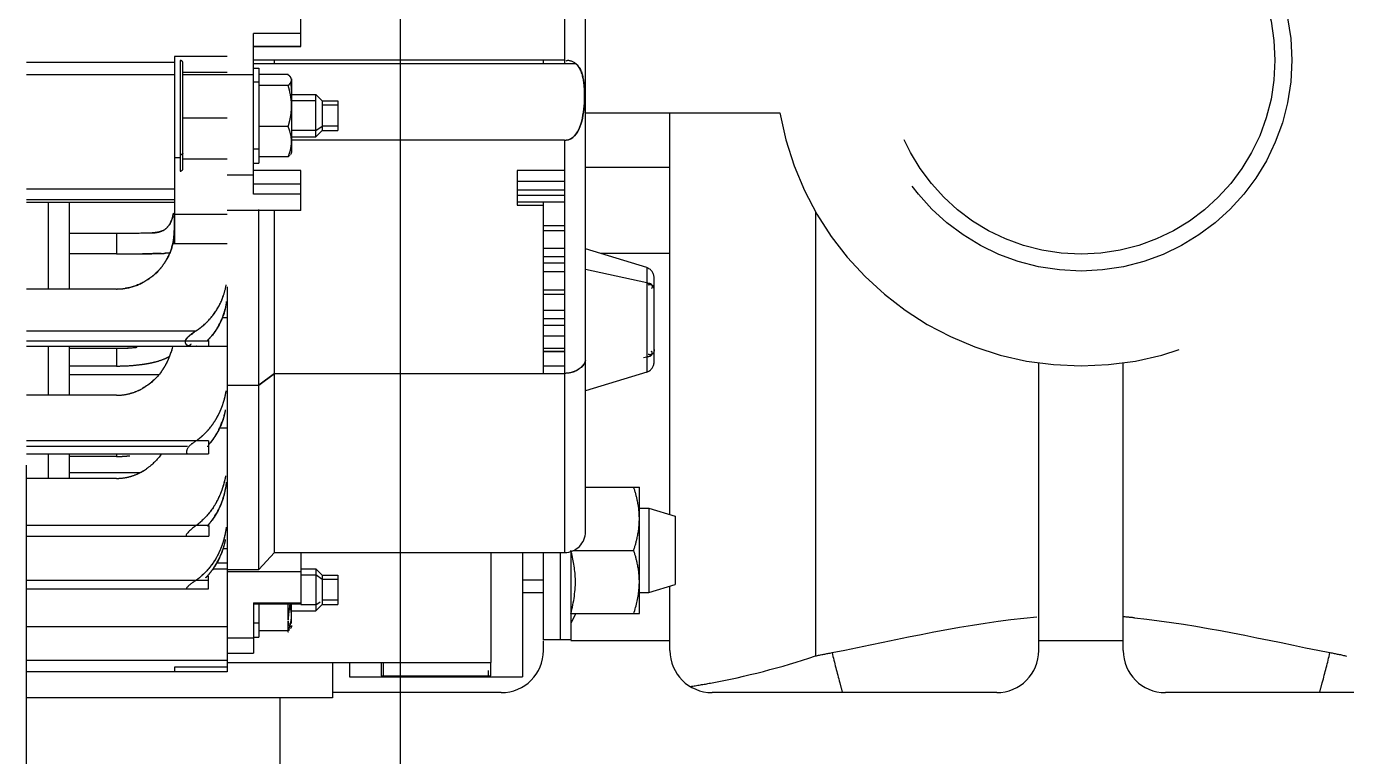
# Model space of a CAD drawing. Header units: millimetres. Extents: x 17886 to 18265, y -8727 to -7321.
# Drawn here: x 17936.032 to 17937.285, y -8658.303 to -8657.611 of the extents above; entities that cross this region are included whole.
import ezdxf

# ---------------------------------------------------------------- set-up
doc = ezdxf.new("R2010")
doc.units = ezdxf.units.MM
doc.linetypes.add('EPL_DASH', pattern=[1, 0.5, -0.5])
doc.layers.add('2706792_BM04DXF_CONTINUOUS_LINE', color=7, linetype='Continuous')
doc.layers.add('3884027_DKREDXF_CONTINUOUS_LINE', color=7, linetype='Continuous')
doc.layers.add('CRTANJE', color=4, linetype='Continuous', lineweight=30)

msp = doc.modelspace()

# ---------------------------------------------------------------- linework, layer by layer
at = {"layer": '2706792_BM04DXF_CONTINUOUS_LINE', "color": 7, "linetype": 'EPL_DASH'}
msp.add_line((17936.03247, -8658.52691), (17936.03247, -8656.81257), dxfattribs=at)
at = {"layer": '3884027_DKREDXF_CONTINUOUS_LINE', "color": 7, "linetype": 'EPL_DASH'}
for p, q in [((17936.22297, -8656.85746), (17936.22297, -8658.22298)), ((17936.54297, -8657.36445), (17936.54297, -8657.64589)), ((17936.56297, -8658.08971), (17936.56297, -8657.38575)), ((17936.29297, -8657.62958), (17936.29297, -8657.57667)), ((17936.24797, -8657.76954), (17936.24797, -8657.61725)), ((17936.29297, -8657.61725), (17936.24797, -8657.61725)), ((17936.24797, -8657.62934), (17936.29297, -8657.62934)), ((17936.17297, -8657.63907), (17936.17297, -8657.80899)), ((17936.22297, -8657.63907), (17936.17297, -8657.63907)), ((17936.17847, -8657.64275), (17936.17847, -8657.74775)), ((17936.24797, -8657.64229), (17936.54297, -8657.64229)), ((17936.26797, -8657.64589), (17936.26797, -8657.64229)), ((17936.52297, -8657.64589), (17936.52297, -8657.64229)), ((17936.03247, -8657.64452), (17936.17297, -8657.64452)), ((17936.18097, -8657.74525), (17936.18097, -8657.64525)), ((17936.22297, -8657.65415), (17936.18097, -8657.65415)), ((17936.55366, -8657.64589), (17936.24797, -8657.64589)), ((17936.25297, -8657.65025), (17936.25297, -8657.74025)), ((17936.17297, -8657.65647), (17936.03247, -8657.65647)), ((17936.22297, -8657.65644), (17936.18097, -8657.65644)), ((17936.24797, -8657.65655), (17936.22297, -8657.65655)), ((17936.25297, -8657.66352), (17936.24797, -8657.66352)), ((17936.28084, -8657.65623), (17936.25297, -8657.65623)), ((17936.28084, -8657.66658), (17936.25297, -8657.66658)), ((17936.28397, -8657.66029), (17936.28397, -8657.73022)), ((17936.30697, -8657.71525), (17936.30697, -8657.67525)), ((17936.30697, -8657.68115), (17936.28397, -8657.68115)), ((17936.31297, -8657.68125), (17936.31297, -8657.70925)), ((17936.32797, -8657.68538), (17936.31297, -8657.68538)), ((17936.32797, -8657.68125), (17936.32797, -8657.70925)), ((17936.22297, -8657.69753), (17936.18097, -8657.69753)), ((17936.28084, -8657.7056), (17936.25297, -8657.7056)), ((17936.30697, -8657.70935), (17936.31297, -8657.70512)), ((17936.32797, -8657.70512), (17936.31297, -8657.70512)), ((17936.30697, -8657.70935), (17936.28397, -8657.70935)), ((17936.25297, -8657.72698), (17936.24797, -8657.72698)), ((17936.54297, -8657.71859), (17936.28397, -8657.71859)), ((17936.54297, -8657.71859), (17936.54297, -8658.10971)), ((17936.17847, -8657.73535), (17936.17297, -8657.73535)), ((17936.22297, -8657.73634), (17936.18097, -8657.73634)), ((17936.28084, -8657.73426), (17936.25297, -8657.73426)), ((17936.24797, -8657.75157), (17936.22297, -8657.75157)), ((17936.29297, -8657.74736), (17936.24797, -8657.74736)), ((17936.29297, -8657.78524), (17936.29297, -8657.74736)), ((17936.49797, -8657.74736), (17936.49797, -8657.77998)), ((17936.54297, -8657.74736), (17936.49797, -8657.74736)), ((17936.17297, -8657.76509), (17936.03247, -8657.76509)), ((17936.29297, -8657.76004), (17936.24797, -8657.76004)), ((17936.54297, -8657.75774), (17936.49797, -8657.75774)), ((17936.49797, -8657.76547), (17936.54297, -8657.76547)), ((17936.17297, -8657.775), (17936.03247, -8657.775)), ((17936.17297, -8657.77753), (17936.03247, -8657.77753)), ((17936.05297, -8657.77753), (17936.05297, -8657.85965)), ((17936.07297, -8657.77753), (17936.07297, -8657.85965)), ((17936.29297, -8657.76954), (17936.24797, -8657.76954)), ((17936.54297, -8657.77102), (17936.49797, -8657.77102)), ((17936.54297, -8657.7774), (17936.49797, -8657.7774)), ((17936.49797, -8657.77998), (17936.52297, -8657.77998)), ((17936.52297, -8657.93967), (17936.52297, -8657.7774)), ((17936.22297, -8657.78908), (17936.17297, -8657.78908)), ((17936.29297, -8657.78524), (17936.22297, -8657.78524)), ((17936.25297, -8658.12567), (17936.25297, -8657.78413)), ((17936.26797, -8658.10971), (17936.26797, -8657.78524)), ((17936.54297, -8657.7997), (17936.52297, -8657.7997)), ((17936.54297, -8657.80439), (17936.52297, -8657.80439)), ((17936.07297, -8657.80663), (17936.11797, -8657.80663)), ((17936.11797, -8657.80663), (17936.11797, -8657.82641)), ((17936.22297, -8657.81687), (17936.17132, -8657.81687)), ((17936.11797, -8657.82641), (17936.07297, -8657.82641)), ((17936.54297, -8657.82135), (17936.52297, -8657.82135)), ((17936.52297, -8657.82895), (17936.54297, -8657.82895)), ((17936.54297, -8657.83515), (17936.52297, -8657.83515)), ((17936.54297, -8657.84348), (17936.52297, -8657.84348)), ((17936.62091, -8657.85378), (17936.56297, -8657.84114)), ((17936.62091, -8657.83937), (17936.62091, -8657.93848)), ((17936.62797, -8657.92893), (17936.62797, -8657.84893)), ((17936.11797, -8657.85965), (17936.03247, -8657.85965)), ((17936.54297, -8657.86068), (17936.52297, -8657.86068)), ((17936.52297, -8657.86458), (17936.54297, -8657.86458)), ((17936.54297, -8657.88), (17936.52297, -8657.88)), ((17936.22297, -8657.88693), (17936.21843, -8657.88693)), ((17936.52297, -8657.88748), (17936.54297, -8657.88748)), ((17936.03247, -8657.89919), (17936.19368, -8657.89919)), ((17936.54297, -8657.89427), (17936.52297, -8657.89427)), ((17936.54297, -8657.90425), (17936.52297, -8657.90425)), ((17936.20551, -8657.90923), (17936.03247, -8657.90923)), ((17936.05297, -8657.91388), (17936.05297, -8657.96045)), ((17936.07297, -8657.91388), (17936.07297, -8657.96045)), ((17936.07297, -8657.91591), (17936.11797, -8657.91591)), ((17936.11797, -8657.91591), (17936.11797, -8657.93271)), ((17936.17022, -8657.91814), (17936.16965, -8657.92001)), ((17936.17074, -8657.91624), (17936.17022, -8657.91814)), ((17936.17074, -8657.91624), (17936.17022, -8657.91814)), ((17936.17121, -8657.91432), (17936.17074, -8657.91624)), ((17936.20425, -8657.90846), (17936.20551, -8657.90846)), ((17936.22297, -8657.91432), (17936.20425, -8657.91432)), ((17936.20551, -8657.91388), (17936.20551, -8657.90846)), ((17936.54297, -8657.91604), (17936.52297, -8657.91604)), ((17936.52297, -8657.91895), (17936.54297, -8657.91895)), ((17936.54297, -8657.91903), (17936.52297, -8657.91903)), ((17936.61791, -8657.92473), (17936.62091, -8657.92407)), ((17936.11797, -8657.93271), (17936.07297, -8657.93271)), ((17936.15805, -8657.94111), (17936.07297, -8657.94111)), ((17936.25297, -8657.95093), (17936.26797, -8657.93967)), ((17936.26797, -8657.93967), (17936.25297, -8657.95093)), ((17936.26797, -8657.93967), (17936.54297, -8657.93967)), ((17936.54297, -8657.93278), (17936.52297, -8657.93278)), ((17936.22297, -8657.95093), (17936.25297, -8657.95093)), ((17936.11797, -8657.96045), (17936.03247, -8657.96045)), ((17936.22297, -8657.9918), (17936.21558, -8657.9918)), ((17936.20535, -8658.0037), (17936.03247, -8658.0037)), ((17936.20535, -8658.0037), (17936.20535, -8658.01616)), ((17936.03247, -8658.00876), (17936.18519, -8658.00876)), ((17936.05297, -8658.01616), (17936.05297, -8658.03933)), ((17936.07297, -8658.01616), (17936.07297, -8658.03933)), ((17936.11797, -8658.01854), (17936.07297, -8658.01854)), ((17936.11797, -8658.01616), (17936.11797, -8658.01854)), ((17936.16055, -8658.01617), (17936.16055, -8658.01617)), ((17936.20408, -8658.00876), (17936.20535, -8658.00876)), ((17936.26797, -8658.09707), (17936.26797, -8658.012)), ((17936.11797, -8658.03933), (17936.03247, -8658.03933)), ((17936.1397, -8658.03418), (17936.07297, -8658.03418)), ((17936.20545, -8658.08399), (17936.03247, -8658.08399)), ((17936.20418, -8658.08442), (17936.20545, -8658.08442)), ((17936.20545, -8658.08399), (17936.20545, -8658.0942)), ((17936.22297, -8658.10626), (17936.21904, -8658.10626)), ((17936.26798, -8658.1097), (17936.26797, -8658.09707)), ((17936.25298, -8658.12562), (17936.25297, -8658.11457)), ((17936.29297, -8658.10971), (17936.29297, -8658.15842)), ((17936.47297, -8658.10971), (17936.47297, -8658.21406)), ((17936.50297, -8658.10971), (17936.50297, -8658.22752)), ((17936.52297, -8658.19257), (17936.52297, -8658.10971)), ((17936.53897, -8658.10971), (17936.53897, -8658.19257)), ((17936.22297, -8658.12547), (17936.20933, -8658.12547)), ((17936.22297, -8658.11983), (17936.21298, -8658.11983)), ((17936.29297, -8658.1279), (17936.22297, -8658.1279)), ((17936.25298, -8658.12562), (17936.25298, -8658.12566)), ((17936.30697, -8658.13097), (17936.29297, -8658.13097)), ((17936.30697, -8658.12507), (17936.30697, -8658.16507)), ((17936.31297, -8658.13514), (17936.30697, -8658.13089)), ((17936.31297, -8658.13107), (17936.31297, -8658.15907)), ((17936.32797, -8658.13107), (17936.32797, -8658.15907)), ((17936.20522, -8658.13605), (17936.03247, -8658.13605)), ((17936.20396, -8658.13216), (17936.20522, -8658.13216)), ((17936.20522, -8658.14401), (17936.20522, -8658.13216)), ((17936.32797, -8658.1352), (17936.31297, -8658.1352)), ((17936.52297, -8658.13572), (17936.50297, -8658.13572)), ((17936.30697, -8658.15925), (17936.31105, -8658.15636)), ((17936.32797, -8658.15494), (17936.31297, -8658.15494)), ((17936.24797, -8658.15722), (17936.24797, -8658.20507)), ((17936.24797, -8658.15724), (17936.29297, -8658.15722)), ((17936.24797, -8658.15722), (17936.29297, -8658.15724)), ((17936.25297, -8658.15724), (17936.25297, -8658.19007)), ((17936.28085, -8658.17355), (17936.28085, -8658.15722)), ((17936.28397, -8658.17708), (17936.28397, -8658.15917)), ((17936.30697, -8658.15917), (17936.29297, -8658.15917)), ((17936.22297, -8658.18007), (17936.03247, -8658.18007)), ((17936.25297, -8658.1768), (17936.24797, -8658.1768)), ((17936.28085, -8658.17729), (17936.28085, -8658.17443)), ((17936.28085, -8658.18143), (17936.28085, -8658.17729)), ((17936.28085, -8658.18409), (17936.28085, -8658.18143)), ((17936.28397, -8658.17886), (17936.28397, -8658.18004)), ((17936.24797, -8658.19092), (17936.22297, -8658.19092)), ((17936.28084, -8658.18409), (17936.25297, -8658.18409)), ((17936.28108, -8658.18503), (17936.28092, -8658.18535)), ((17936.22297, -8658.2122), (17936.03247, -8658.2122)), ((17936.17297, -8658.21828), (17936.17297, -8658.22298)), ((17936.22297, -8658.21828), (17936.17297, -8658.21828)), ((17936.22297, -8658.21406), (17936.47297, -8658.21406)), ((17936.33897, -8658.21406), (17936.33897, -8658.22752)), ((17936.36897, -8658.21406), (17936.36897, -8658.22671)), ((17936.37097, -8658.21406), (17936.37097, -8658.22671)), ((17936.47297, -8658.22671), (17936.47297, -8658.21427)), ((17936.22297, -8658.22298), (17936.03247, -8658.22298)), ((17936.36897, -8658.22671), (17936.47297, -8658.22671)), ((17936.47097, -8658.22671), (17936.47097, -8658.22151))]:
    msp.add_line(p, q, dxfattribs=at)
at = {"layer": '3884027_DKREDXF_CONTINUOUS_LINE', "color": 6, "linetype": 'EPL_DASH'}
for p, q in [((17936.24797, -8657.62959), (17936.29297, -8657.62959)), ((17936.24797, -8657.65025), (17936.25297, -8657.65025)), ((17936.28397, -8657.67525), (17936.30697, -8657.67525)), ((17936.31297, -8657.68125), (17936.30697, -8657.67525)), ((17936.31297, -8657.68125), (17936.32797, -8657.68125)), ((17936.56297, -8657.69257), (17936.74731, -8657.69257)), ((17936.64297, -8658.0737), (17936.64297, -8657.69257)), ((17936.28397, -8657.71525), (17936.30697, -8657.71525)), ((17936.31297, -8657.70925), (17936.30697, -8657.71525)), ((17936.31297, -8657.70925), (17936.32797, -8657.70925)), ((17936.24797, -8657.74025), (17936.25297, -8657.74025)), ((17936.64297, -8657.74445), (17936.56297, -8657.74445)), ((17936.781, -8657.78613), (17936.781, -8658.20779)), ((17936.52297, -8657.79937), (17936.54297, -8657.79937)), ((17936.17297, -8657.80899), (17936.17297, -8657.81687)), ((17936.62091, -8657.83937), (17936.56297, -8657.82154)), ((17936.64297, -8657.82612), (17936.57783, -8657.82612)), ((17936.52297, -8657.86059), (17936.54297, -8657.86059)), ((17936.03247, -8657.91388), (17936.20551, -8657.91388)), ((17936.99297, -8658.20257), (17936.99297, -8657.9298)), ((17937.07297, -8658.20257), (17937.07297, -8657.9298)), ((17936.62091, -8657.93848), (17936.56297, -8657.95631)), ((17936.03247, -8658.01616), (17936.20535, -8658.01616)), ((17936.56297, -8658.04757), (17936.61397, -8658.04757)), ((17936.61397, -8658.16757), (17936.61397, -8658.04757)), ((17936.61397, -8658.06757), (17936.62297, -8658.06757)), ((17936.62297, -8658.06757), (17936.62297, -8658.14757)), ((17936.62297, -8658.06757), (17936.64797, -8658.07524)), ((17936.64797, -8658.07524), (17936.64797, -8658.13989)), ((17936.03247, -8658.0942), (17936.20545, -8658.0942)), ((17936.26798, -8658.1097), (17936.25298, -8658.12566)), ((17936.26797, -8658.10971), (17936.54297, -8658.10971)), ((17936.54897, -8658.10757), (17936.54897, -8658.19257)), ((17936.55095, -8658.10757), (17936.60861, -8658.10757)), ((17936.22297, -8658.12567), (17936.25297, -8658.12567)), ((17936.29297, -8658.12507), (17936.30697, -8658.12507)), ((17936.31297, -8658.13107), (17936.30697, -8658.12507)), ((17936.31297, -8658.13107), (17936.32797, -8658.13107)), ((17936.03247, -8658.14401), (17936.20522, -8658.14401)), ((17936.62297, -8658.14757), (17936.64797, -8658.1399)), ((17936.64297, -8658.20257), (17936.64297, -8658.14143)), ((17936.50297, -8658.14752), (17936.52297, -8658.14752)), ((17936.50297, -8658.14757), (17936.52297, -8658.14757)), ((17936.61397, -8658.14757), (17936.62297, -8658.14757)), ((17936.24797, -8658.15843), (17936.29297, -8658.15843)), ((17936.28397, -8658.16507), (17936.30697, -8658.16507)), ((17936.31297, -8658.15907), (17936.30697, -8658.16507)), ((17936.31297, -8658.15907), (17936.32797, -8658.15907)), ((17936.54897, -8658.16757), (17936.61397, -8658.16757)), ((17936.55324, -8658.16769), (17936.54897, -8658.17685)), ((17936.24797, -8658.19007), (17936.25297, -8658.19007)), ((17936.54897, -8658.19257), (17936.52297, -8658.19257)), ((17936.52297, -8658.20257), (17936.52297, -8658.19342)), ((17936.64297, -8658.19342), (17936.54897, -8658.19342)), ((17937.07297, -8658.19342), (17936.99297, -8658.19342)), ((17936.22297, -8658.20507), (17936.24797, -8658.20507)), ((17936.32297, -8658.21406), (17936.32297, -8658.24757)), ((17936.33897, -8658.22752), (17936.50297, -8658.22752)), ((17936.48297, -8658.24257), (17936.32297, -8658.24257)), ((17936.95297, -8658.24257), (17936.68297, -8658.24257)), ((17937.42297, -8658.24257), (17937.11297, -8658.24257)), ((17936.32297, -8658.24757), (17936.03247, -8658.24757)), ((17936.27297, -8658.24757), (17936.27297, -8658.37757))]:
    msp.add_line(p, q, dxfattribs=at)
at = {"layer": '3884027_DKREDXF_CONTINUOUS_LINE', "color": 7, "linetype": 'EPL_DASH'}
for points in [[(17936.18093, -8657.7308), (17936.18082, -8657.7311), (17936.18065, -8657.73137), (17936.18041, -8657.73161), (17936.18011, -8657.73183), (17936.17975, -8657.73201), (17936.17935, -8657.73215), (17936.17891, -8657.73223), (17936.17847, -8657.73226)], [(17936.1789, -8657.73224), (17936.17932, -8657.73216), (17936.1797, -8657.73204), (17936.18005, -8657.73187), (17936.18036, -8657.73165), (17936.18062, -8657.7314), (17936.18081, -8657.73112), (17936.18093, -8657.73081), (17936.18097, -8657.7305)], [(17936.19067, -8657.90124), (17936.19152, -8657.90064), (17936.1923, -8657.9001), (17936.19304, -8657.89961), (17936.19368, -8657.89919)]]:
    msp.add_lwpolyline(points, dxfattribs=at)
at = {"layer": '3884027_DKREDXF_CONTINUOUS_LINE', "color": 6, "linetype": 'EPL_DASH'}
for radius in [0.2, 0.184]:
    msp.add_circle((17937.03297, -8657.64257), radius, dxfattribs=at)
for centre, radius, start, end in [((17936.17847, -8657.64525), 0.0025, 0, 90), ((17937.03297, -8657.64257), 0.29, 189.92819, 350.07181), ((17936.17847, -8657.74525), 0.0025, 270, 360), ((17936.61797, -8657.84893), 0.01, 0, 72.89725), ((17936.61797, -8657.92893), 0.01, 287.10275, 360), ((17936.54297, -8658.08971), 0.02, 270, 0), ((17936.53535, -8658.13754), 0.07862, 355.68676, 359.97866), ((17937.02601, -8658.74342), 0.57474, 84.24166, 85.31316), ((17936.48297, -8658.20257), 0.04, 270, 0), ((17936.68297, -8658.20257), 0.04, 180, 270), ((17936.95297, -8658.20257), 0.04, 270, 0), ((17937.11297, -8658.20257), 0.04, 180, 270)]:
    msp.add_arc(centre, radius, start, end, dxfattribs=at)
at = {"layer": '3884027_DKREDXF_CONTINUOUS_LINE', "color": 7, "linetype": 'EPL_DASH'}
for centre, radius, start, end in [((17936.54504, -8657.65677), 0.01388, 44.40376, 51.64299), ((17936.54383, -8657.65783), 0.01547, 44.96314, 50.53668), ((17936.25076, -8657.67081), 0.03322, 5.54888, 12.18807), ((17936.25309, -8657.67058), 0.03088, 359.45588, 5.53365), ((17936.22717, -8657.68609), 0.0568, 358.90932, 3.61925), ((17936.21394, -8657.68435), 0.07015, 347.32334, 349.55318), ((17936.25074, -8657.71963), 0.03324, 347.72095, 354.03316), ((17936.25457, -8657.72004), 0.0294, 354.05167, 0.21206), ((17936.54296, -8657.70604), 0.01255, 270.02561, 276.89041), ((17936.54299, -8657.70632), 0.01227, 269.93035, 276.95044), ((17934.95439, -8657.79197), 1.21858, 359.83112, 0.04665), ((17934.7711, -8657.79267), 1.40187, 359.88165, 0.06918), ((17936.15491, -8657.79004), 0.01583, 296.21874, 304.18004), ((17936.1552, -8657.7905), 0.01528, 304.2185, 319.33922), ((17936.06737, -8657.80012), 0.10552, 355.98497, 357.08344), ((17936.06936, -8657.80027), 0.10353, 355.99052, 357.11069), ((17936.03685, -8657.79858), 0.13607, 357.09141, 358.14739), ((17936.04137, -8657.79888), 0.13155, 357.11875, 358.21135), ((17935.98327, -8657.79684), 0.18969, 358.14366, 358.93221), ((17936.00213, -8657.7976), 0.17081, 358.19576, 358.73688), ((17935.91404, -8657.7958), 0.25892, 358.76801, 359.49004), ((17935.91972, -8657.79563), 0.25325, 358.92625, 359.43847), ((17935.73736, -8657.79403), 0.43561, 359.46414, 359.79874), ((17935.80449, -8657.79452), 0.36848, 359.44188, 359.837), ((17936.11507, -8657.80333), 0.05786, 331.1782, 346.47176), ((17936.11868, -8655.7872), 2.03921, 269.98009, 270.67511), ((17936.11975, -8655.88887), 1.93753, 269.94725, 270.6762), ((17936.12916, -8656.64918), 1.17717, 270.65495, 271.50603), ((17936.14716, -8657.3516), 0.47452, 271.56234, 271.90765), ((17936.14558, -8657.32233), 0.50381, 271.66154, 271.98614), ((17936.11645, -8657.80398), 0.05634, 321.37841, 331.29098), ((17936.11721, -8657.80452), 0.0554, 316.25189, 321.16555), ((17936.11745, -8657.80476), 0.05507, 316.47832, 321.36381), ((17936.11679, -8657.80421), 0.05593, 321.18868, 331.11624), ((17936.11786, -8657.80513), 0.05453, 279.00514, 297.13741), ((17936.15677, -8657.84459), 0.06618, 340.91138, 350.2914), ((17936.11799, -8657.80517), 0.05448, 269.98118, 278.95392), ((17936.11794, -8657.80531), 0.05434, 270.03091, 278.95215), ((17936.15754, -8657.84483), 0.06538, 326.27608, 340.89313), ((17936.1575, -8657.84484), 0.06541, 333.363, 340.91045), ((17936.15811, -8657.84509), 0.06475, 310.04663, 326.18545), ((17936.15824, -8657.84522), 0.06458, 316.88567, 326.21531), ((17936.1581, -8657.84514), 0.06474, 326.2232, 330.96597), ((17936.15794, -8657.84504), 0.06493, 330.96552, 333.35335), ((17936.15834, -8657.84529), 0.06445, 307.76196, 312.28587), ((17936.15838, -8657.84533), 0.0644, 312.28788, 316.87638), ((17936.19949, -8657.91952), 0.01989, 123.91171, 131.01905), ((17936.1585, -8657.8455), 0.0642, 303.23464, 307.76499), ((17936.15833, -8657.84528), 0.06447, 303.25139, 305.49048), ((17936.15828, -8657.84521), 0.06456, 305.4901, 307.74114), ((17936.15834, -8657.84529), 0.06446, 307.74072, 310.00151), ((17936.15913, -8657.86323), 0.06388, 314.93034, 319.37239), ((17936.15988, -8657.86387), 0.06289, 314.85831, 319.37057), ((17936.15915, -8657.86324), 0.06386, 319.37045, 328.13698), ((17936.11795, -8657.7123), 0.20362, 270.00421, 271.13951), ((17936.11801, -8657.71462), 0.2013, 269.98814, 271.13657), ((17936.11852, -8657.73106), 0.18485, 271.08131, 275.93868), ((17936.11852, -8657.7313), 0.1846, 271.08077, 275.94428), ((17936.14173, -8657.90557), 0.03143, 332.6419, 337.81725), ((17936.1418, -8657.90561), 0.03135, 332.64711, 337.83624), ((17936.1909, -8657.89438), 0.01951, 271.93701, 278.49803), ((17936.12305, -8657.79229), 0.14016, 277.59452, 278.55873), ((17936.12298, -8657.7923), 0.14017, 277.66498, 278.58882), ((17936.12373, -8657.79733), 0.13507, 278.59072, 279.16791), ((17936.12396, -8657.79837), 0.13401, 278.56141, 279.14335), ((17936.1248, -8657.80357), 0.12874, 279.14252, 279.83626), ((17936.12448, -8657.80195), 0.1304, 279.16715, 279.85175), ((17936.12556, -8657.80812), 0.12414, 279.8498, 280.74239), ((17936.12596, -8657.81028), 0.12194, 279.83415, 280.74351), ((17936.12712, -8657.81633), 0.11577, 280.74099, 281.61761), ((17936.12753, -8657.81851), 0.11356, 280.74285, 281.63626), ((17936.12897, -8657.82536), 0.10656, 281.61767, 282.49661), ((17936.12925, -8657.82689), 0.105, 281.63626, 282.5282), ((17936.13184, -8657.83842), 0.09318, 282.51124, 284.26027), ((17936.13169, -8657.83747), 0.09414, 282.47936, 284.21348), ((17936.11001, -8657.90124), 0.06248, 327.90612, 332.65969), ((17936.1105, -8657.90153), 0.06192, 327.97417, 332.75416), ((17936.10841, -8657.90041), 0.06429, 332.65912, 337.468), ((17936.10849, -8657.90051), 0.06418, 332.76718, 337.47325), ((17936.10547, -8657.89925), 0.06745, 337.47172, 342.07726), ((17936.10704, -8657.89984), 0.06577, 337.46538, 342.14557), ((17936.55317, -8657.92556), 0.0098, 351.34802, 359.95905), ((17936.11803, -8657.74079), 0.19193, 269.98154, 273.62588), ((17936.11813, -8657.74186), 0.19086, 269.953, 273.61096), ((17936.11156, -8657.90219), 0.06067, 323.93274, 327.97249), ((17936.11152, -8657.90219), 0.06071, 323.99636, 327.90253), ((17936.11733, -8657.90859), 0.05196, 287.58784, 299.15471), ((17936.11741, -8657.90874), 0.05179, 287.56195, 299.00953), ((17936.14514, -8657.94415), 0.0778, 346.27395, 351.04856), ((17936.11794, -8657.91026), 0.05019, 270.03928, 279.67964), ((17936.11793, -8657.91043), 0.05002, 270.04605, 279.66151), ((17936.11788, -8657.91005), 0.0504, 279.64618, 287.49926), ((17936.118, -8657.91051), 0.04993, 279.6589, 287.52866), ((17936.1483, -8657.9451), 0.0745, 332.91872, 341.99286), ((17936.14655, -8657.9445), 0.07634, 339.74, 346.2817), ((17936.14638, -8657.94445), 0.07653, 341.97401, 346.2735), ((17936.15052, -8657.94619), 0.07203, 328.33463, 332.8868), ((17936.15024, -8657.94605), 0.07234, 330.61643, 332.89834), ((17936.14915, -8657.9455), 0.07356, 332.90529, 337.45813), ((17936.14946, -8657.95993), 0.07343, 334.53949, 346.74793), ((17936.14806, -8657.94504), 0.07475, 337.45159, 339.723), ((17936.14835, -8657.95963), 0.07459, 344.14294, 348.61798), ((17936.15438, -8657.94899), 0.06725, 310.00113, 321.48695), ((17936.15429, -8657.94895), 0.06735, 314.56516, 319.16436), ((17936.15315, -8657.94796), 0.06886, 319.16355, 323.77421), ((17936.15184, -8657.94698), 0.07049, 321.49355, 330.64053), ((17936.15189, -8657.94704), 0.07041, 323.77625, 328.33577), ((17936.15215, -8657.96114), 0.07049, 325.85716, 334.48754), ((17936.15618, -8657.95107), 0.0645, 305.31961, 307.63194), ((17936.15643, -8657.9514), 0.06409, 305.30065, 307.09131), ((17936.1559, -8657.9507), 0.06497, 307.09343, 309.93989), ((17936.15574, -8657.95051), 0.06522, 307.6316, 309.93987), ((17936.15519, -8657.94985), 0.06607, 309.94332, 314.56177), ((17936.15423, -8657.96261), 0.06794, 318.84343, 321.60015), ((17936.15344, -8657.96198), 0.06895, 321.60254, 325.83575), ((17936.11801, -8657.91368), 0.10486, 269.97533, 274.56886), ((17936.11801, -8657.91404), 0.1045, 269.97977, 274.59429), ((17936.11836, -8657.91837), 0.10016, 274.58732, 276.98517), ((17936.11834, -8657.91882), 0.09971, 274.62238, 277.02361), ((17936.11616, -8657.98661), 0.05311, 299.83811, 304.74509), ((17936.11641, -8657.98702), 0.05264, 300.03158, 304.95055), ((17936.11798, -8657.9907), 0.04863, 269.98952, 279.98277), ((17936.11794, -8657.99085), 0.04848, 270.03365, 279.98228), ((17936.11779, -8657.99007), 0.04928, 279.99659, 288.85118), ((17936.11784, -8657.99042), 0.04893, 280.08861, 288.93359), ((17936.11706, -8657.98812), 0.05136, 288.91879, 300.01554), ((17936.11717, -8657.98841), 0.05105, 288.90879, 299.86588), ((17936.14316, -8658.0337), 0.0798, 343.53657, 353.45946), ((17936.14138, -8658.02277), 0.08153, 344.69893, 346.90051), ((17936.14037, -8658.02253), 0.08257, 346.90225, 349.92575), ((17936.14067, -8658.0226), 0.08227, 346.87856, 349.93174), ((17936.14749, -8658.02514), 0.07497, 326.857, 335.84435), ((17936.14417, -8658.02363), 0.07861, 335.83293, 342.50451), ((17936.14229, -8658.02301), 0.0806, 342.48802, 344.69913), ((17936.14398, -8658.03391), 0.07895, 344.61895, 348.95446), ((17936.15017, -8658.02681), 0.07181, 320.02574, 329.1078), ((17936.14748, -8658.02516), 0.07496, 329.08057, 333.56475), ((17936.15473, -8658.031), 0.0656, 308.41894, 310.74445), ((17936.15477, -8658.03104), 0.06555, 308.81733, 310.74061), ((17936.15325, -8658.02936), 0.06781, 310.78713, 320.0073), ((17936.15257, -8658.03826), 0.06924, 318.19134, 322.57293), ((17936.15338, -8658.03889), 0.06822, 318.13299, 322.58045), ((17936.15117, -8658.03718), 0.07101, 322.56988, 326.74459), ((17936.15545, -8658.03188), 0.06446, 306.06751, 308.81992), ((17936.15533, -8658.03175), 0.06464, 306.08408, 308.41929), ((17936.14389, -8658.07585), 0.07905, 342.13593, 352.9708), ((17936.14302, -8658.07569), 0.07993, 346.62758, 352.93614), ((17936.14844, -8658.07746), 0.07422, 330.79852, 337.60518), ((17936.14801, -8658.07726), 0.0747, 333.04544, 337.59189), ((17936.14642, -8658.0766), 0.07641, 337.59062, 342.09208), ((17936.14688, -8658.07679), 0.07591, 337.58965, 339.8537), ((17936.14831, -8658.08282), 0.07456, 338.83909, 343.00137), ((17936.14565, -8658.07635), 0.07722, 339.86058, 344.37475), ((17936.14808, -8658.08274), 0.07481, 339.75305, 344.19356), ((17936.14728, -8658.0825), 0.07564, 343.00057, 346.72631), ((17936.14445, -8658.07601), 0.07847, 344.36821, 346.61374), ((17936.14701, -8658.08243), 0.07592, 344.19222, 348.63756), ((17936.15029, -8658.07845), 0.07212, 323.98528, 333.06763), ((17936.1506, -8658.08375), 0.07209, 326.01758, 338.87208), ((17936.1542, -8658.08147), 0.06717, 310.97571, 319.34702), ((17936.15396, -8658.08603), 0.06803, 317.30252, 321.72899), ((17936.15473, -8658.08665), 0.06704, 317.24921, 321.74117), ((17936.15257, -8658.08005), 0.06934, 319.3341, 323.94753), ((17936.15288, -8658.08518), 0.0694, 321.72613, 325.94313), ((17936.1557, -8658.08317), 0.0649, 305.43437, 310.95683), ((17936.15592, -8658.08349), 0.06452, 305.43918, 307.76357), ((17936.15536, -8658.08277), 0.06543, 307.76505, 310.96866), ((17936.17475, -8658.1051), 0.03982, 314.49055, 317.1821), ((17936.34933, -8658.17465), 0.06851, 174.8462, 176.3367), ((17936.35435, -8658.17509), 0.07354, 173.41282, 174.85151), ((17936.35545, -8658.17521), 0.07465, 170.52809, 173.42162), ((17936.34864, -8658.17405), 0.06774, 167.36387, 170.55018), ((17936.25068, -8658.17004), 0.0333, 6.07703, 11.95203), ((17936.25386, -8658.1697), 0.0301, 359.89992, 6.07172), ((17936.32926, -8658.17371), 0.04841, 177.94112, 179.81231), ((17936.3408, -8658.17411), 0.05996, 176.32849, 177.95464), ((17936.25074, -8658.16945), 0.03324, 347.72114, 354.0332), ((17936.25457, -8658.16986), 0.0294, 354.05171, 0.21205), ((17937.61316, -8658.01372), 0.83835, 193.15748, 195.17325), ((17936.45278, -8658.01372), 0.83835, 344.82675, 346.84252), ((17936.55851, -8657.56367), 0.68103, 278.75848, 280.39926), ((17937.60064, -8658.01711), 0.82538, 195.17347, 195.85243), ((17936.4653, -8658.01711), 0.82538, 344.14757, 344.82653)]:
    msp.add_arc(centre, radius, start, end, dxfattribs=at)
for points in [[(17936.55365, -8657.64589), (17936.55111, -8657.64384), (17936.54713, -8657.64205), (17936.54416, -8657.64342)], [(17936.28385, -8657.68251), (17936.28364, -8657.67915), (17936.28312, -8657.6758), (17936.28239, -8657.67252)], [(17936.28293, -8657.69707), (17936.28353, -8657.69381), (17936.28389, -8657.69049), (17936.28395, -8657.68717)], [(17936.28396, -8657.71993), (17936.28397, -8657.71647), (17936.28334, -8657.71299), (17936.28231, -8657.70969)], [(17936.28084, -8657.73426), (17936.28182, -8657.73181), (17936.28267, -8657.72928), (17936.28323, -8657.7267)], [(17936.17195, -8657.78771), (17936.17122, -8657.79224), (17936.16979, -8657.79698), (17936.1668, -8657.80046)], [(17936.15508, -8657.80615), (17936.15772, -8657.80584), (17936.16039, -8657.80513), (17936.1627, -8657.80382)], [(17936.17132, -8657.81687), (17936.17013, -8657.82179), (17936.1683, -8657.8266), (17936.16586, -8657.83104)], [(17936.17263, -8657.80751), (17936.17241, -8657.81065), (17936.17205, -8657.8138), (17936.17132, -8657.81687)], [(17936.17132, -8657.81687), (17936.17204, -8657.8138), (17936.1724, -8657.81065), (17936.17263, -8657.80751)], [(17936.16018, -8657.82593), (17936.15436, -8657.8261), (17936.14853, -8657.8262), (17936.14271, -8657.82627)], [(17936.15723, -8657.84283), (17936.15306, -8657.84719), (17936.1481, -8657.8509), (17936.14273, -8657.85366)], [(17936.15738, -8657.84268), (17936.15323, -8657.84706), (17936.14827, -8657.8508), (17936.14291, -8657.85357)], [(17936.14291, -8657.85357), (17936.13779, -8657.85623), (17936.13217, -8657.85808), (17936.12647, -8657.85899)], [(17936.22149, -8657.87695), (17936.21928, -8657.88709), (17936.21437, -8657.89695), (17936.20762, -8657.90483)], [(17936.21338, -8657.89695), (17936.21815, -8657.88927), (17936.2213, -8657.88036), (17936.22245, -8657.87139)], [(17936.13015, -8657.93234), (17936.134, -8657.93209), (17936.13785, -8657.93173), (17936.14167, -8657.93121)], [(17936.13017, -8657.93233), (17936.13398, -8657.93209), (17936.13779, -8657.93173), (17936.14157, -8657.93122)], [(17936.1548, -8657.92873), (17936.15784, -8657.92796), (17936.16086, -8657.92703), (17936.16375, -8657.9258)], [(17936.1548, -8657.92874), (17936.15785, -8657.92796), (17936.16086, -8657.92704), (17936.16375, -8657.9258)], [(17936.56286, -8657.92704), (17936.56204, -8657.93243), (17936.5563, -8657.93679), (17936.55108, -8657.93842)], [(17936.56286, -8657.92704), (17936.56205, -8657.93237), (17936.55643, -8657.93669), (17936.5513, -8657.93835)], [(17936.16063, -8657.93787), (17936.15587, -8657.94442), (17936.1496, -8657.95012), (17936.14252, -8657.95404)], [(17936.16061, -8657.93791), (17936.15588, -8657.9444), (17936.14966, -8657.95006), (17936.14265, -8657.95397)], [(17936.5513, -8657.93835), (17936.54863, -8657.93921), (17936.54578, -8657.93967), (17936.54297, -8657.93967)], [(17936.2201, -8657.98001), (17936.21751, -8657.9891), (17936.21307, -8657.99787), (17936.20714, -8658.00523)], [(17936.19347, -8658.0037), (17936.19121, -8658.00531), (17936.18872, -8658.00671), (17936.18688, -8658.00878)], [(17936.16054, -8658.01617), (17936.1567, -8658.02159), (17936.1519, -8658.02646), (17936.14644, -8658.03025)], [(17936.18688, -8658.00878), (17936.18528, -8658.01059), (17936.18287, -8658.01516), (17936.18519, -8658.01583)], [(17936.21461, -8658.05853), (17936.21733, -8658.05306), (17936.2194, -8658.04723), (17936.22079, -8658.04128)], [(17936.2201, -8658.05485), (17936.21759, -8658.06398), (17936.21331, -8658.07282), (17936.20756, -8658.08034)], [(17936.21055, -8658.07612), (17936.21454, -8658.07004), (17936.21762, -8658.06329), (17936.21968, -8658.05632)], [(17936.21026, -8658.06612), (17936.20673, -8658.07152), (17936.20243, -8658.07649), (17936.19755, -8658.0807)], [(17936.1934, -8658.08399), (17936.18987, -8658.08657), (17936.1808, -8658.09406), (17936.18517, -8658.0942)], [(17936.21323, -8658.11367), (17936.20935, -8658.12059), (17936.20425, -8658.12697), (17936.19826, -8658.13217)], [(17936.21827, -8658.10863), (17936.21569, -8658.11562), (17936.21199, -8658.12231), (17936.20737, -8658.12817)], [(17936.781, -8658.20779), (17936.78627, -8658.20667), (17936.79154, -8658.20555), (17936.79685, -8658.2046)], [(17937.26912, -8658.20455), (17937.27439, -8658.20559), (17937.27967, -8658.20663), (17937.28491, -8658.20784)], [(17936.68144, -8658.23351), (17936.71515, -8658.22733), (17936.74847, -8658.21859), (17936.781, -8658.20779)]]:
    msp.add_open_spline(points, degree=3, dxfattribs=at)
for points, knots in [([(17936.54447, -8657.7185), (17936.55741, -8657.71694), (17936.56259, -8657.68783), (17936.56199, -8657.66472), (17936.55892, -8657.65105), (17936.55477, -8657.6469)], [0, 0, 0, 0, 0.5088134, 0.7708407, 1, 1, 1, 1]), ([(17936.55496, -8657.64706), (17936.55905, -8657.65123), (17936.56196, -8657.66488), (17936.5626, -8657.68792), (17936.55738, -8657.71694), (17936.54447, -8657.7185)], [0, 0, 0, 0, 0.2288485, 0.4909435, 1, 1, 1, 1]), ([(17936.28205, -8657.65742), (17936.28182, -8657.65721), (17936.28127, -8657.6568), (17936.28068, -8657.65646), (17936.28034, -8657.6563)], [0, 0, 0, 0, 0.4564678, 1, 1, 1, 1]), ([(17936.28084, -8657.66658), (17936.28138, -8657.66609), (17936.28236, -8657.66513), (17936.28317, -8657.66401), (17936.28345, -8657.66344)], [0, 0, 0, 0, 0.5331543, 1, 1, 1, 1]), ([(17936.28239, -8657.67252), (17936.28217, -8657.67152), (17936.28168, -8657.66953), (17936.28113, -8657.66756), (17936.28084, -8657.66658)], [0, 0, 0, 0, 0.4999697, 1, 1, 1, 1]), ([(17936.28351, -8657.6595), (17936.28335, -8657.65914), (17936.28296, -8657.65838), (17936.28239, -8657.65772), (17936.28205, -8657.65742)], [0, 0, 0, 0, 0.4661165, 1, 1, 1, 1]), ([(17936.28345, -8657.66344), (17936.28375, -8657.66283), (17936.28413, -8657.66148), (17936.2838, -8657.66011), (17936.28351, -8657.6595)], [0, 0, 0, 0, 0.5018817, 1, 1, 1, 1]), ([(17936.28084, -8657.7056), (17936.28113, -8657.70463), (17936.28168, -8657.70269), (17936.28216, -8657.70073), (17936.28238, -8657.69974)], [0, 0, 0, 0, 0.500101, 1, 1, 1, 1]), ([(17936.28231, -8657.70969), (17936.28209, -8657.709), (17936.28163, -8657.70763), (17936.28111, -8657.70628), (17936.28084, -8657.7056)], [0, 0, 0, 0, 0.4984145, 1, 1, 1, 1]), ([(17936.28391, -8657.72968), (17936.28388, -8657.7299), (17936.28378, -8657.73035), (17936.28361, -8657.73078), (17936.28351, -8657.73099)], [0, 0, 0, 0, 0.4899605, 1, 1, 1, 1]), ([(17936.28206, -8657.73307), (17936.28182, -8657.73328), (17936.28127, -8657.7337), (17936.28068, -8657.73403), (17936.28034, -8657.7342)], [0, 0, 0, 0, 0.4564629, 1, 1, 1, 1]), ([(17936.28351, -8657.73099), (17936.28344, -8657.73116), (17936.28327, -8657.7315), (17936.28309, -8657.73183), (17936.28298, -8657.73199)], [0, 0, 0, 0, 0.4908857, 1, 1, 1, 1]), ([(17936.1627, -8657.80382), (17936.16644, -8657.8017), (17936.17021, -8657.79606), (17936.1715, -8657.79019), (17936.17182, -8657.78844)], [0, 0, 0, 0, 0.7078995, 1, 1, 1, 1]), ([(17936.15982, -8657.8051), (17936.15905, -8657.80537), (17936.15745, -8657.8058), (17936.15581, -8657.80606), (17936.15498, -8657.80616)], [0, 0, 0, 0, 0.4924183, 1, 1, 1, 1]), ([(17936.1619, -8657.80424), (17936.16156, -8657.80441), (17936.16088, -8657.80472), (17936.16018, -8657.80498), (17936.15982, -8657.8051)], [0, 0, 0, 0, 0.4981243, 1, 1, 1, 1]), ([(17936.11797, -8657.80663), (17936.12105, -8657.80663), (17936.13237, -8657.80661), (17936.14368, -8657.80651), (17936.15191, -8657.80636)], [0, 0, 0, 0, 0.2723718, 1, 1, 1, 1]), ([(17936.11797, -8657.80663), (17936.12105, -8657.80663), (17936.13237, -8657.80661), (17936.14368, -8657.80651), (17936.15191, -8657.80636)], [0, 0, 0, 0, 0.2723417, 1, 1, 1, 1]), ([(17936.15191, -8657.80636), (17936.15245, -8657.80635), (17936.1535, -8657.8063), (17936.15456, -8657.80621), (17936.15508, -8657.80615)], [0, 0, 0, 0, 0.504783, 1, 1, 1, 1]), ([(17936.15498, -8657.80616), (17936.15448, -8657.80621), (17936.15345, -8657.8063), (17936.15243, -8657.80635), (17936.15191, -8657.80636)], [0, 0, 0, 0, 0.4951848, 1, 1, 1, 1]), ([(17936.16847, -8657.82561), (17936.16764, -8657.82566), (17936.16581, -8657.82575), (17936.16397, -8657.82582), (17936.16296, -8657.82586)], [0, 0, 0, 0, 0.4507198, 1, 1, 1, 1]), ([(17936.16847, -8657.8256), (17936.16766, -8657.82565), (17936.16584, -8657.82574), (17936.16403, -8657.8258), (17936.16304, -8657.82584)], [0, 0, 0, 0, 0.4508714, 1, 1, 1, 1]), ([(17936.62091, -8657.85378), (17936.62258, -8657.85415), (17936.6263, -8657.85404), (17936.62637, -8657.85831), (17936.62547, -8657.85906)], [0, 0, 0, 0, 0.593463, 1, 1, 1, 1]), ([(17936.62797, -8657.86056), (17936.62797, -8657.85926), (17936.62767, -8657.85579), (17936.62375, -8657.85545), (17936.62221, -8657.85592)], [0, 0, 0, 0, 0.4452277, 1, 1, 1, 1]), ([(17936.18334, -8657.90846), (17936.18364, -8657.90771), (17936.18458, -8657.90628), (17936.18578, -8657.90509), (17936.18644, -8657.90451)], [0, 0, 0, 0, 0.4782245, 1, 1, 1, 1]), ([(17936.18649, -8657.90456), (17936.18582, -8657.90515), (17936.18461, -8657.90631), (17936.18363, -8657.90772), (17936.18334, -8657.90845)], [0, 0, 0, 0, 0.5267398, 1, 1, 1, 1]), ([(17936.18894, -8657.90254), (17936.18853, -8657.90286), (17936.1877, -8657.90352), (17936.18689, -8657.9042), (17936.18649, -8657.90456)], [0, 0, 0, 0, 0.4916791, 1, 1, 1, 1]), ([(17936.1884, -8657.90301), (17936.18873, -8657.90279), (17936.18936, -8657.90239), (17936.19001, -8657.90205), (17936.19032, -8657.90191)], [0, 0, 0, 0, 0.5478861, 1, 1, 1, 1]), ([(17936.19368, -8657.89919), (17936.19288, -8657.89972), (17936.19128, -8657.90079), (17936.18972, -8657.90194), (17936.18894, -8657.90254)], [0, 0, 0, 0, 0.4936263, 1, 1, 1, 1]), ([(17936.18311, -8657.90923), (17936.18303, -8657.90956), (17936.18302, -8657.91026), (17936.18323, -8657.91093), (17936.18338, -8657.91123)], [0, 0, 0, 0, 0.5008928, 1, 1, 1, 1]), ([(17936.18334, -8657.90845), (17936.18329, -8657.90858), (17936.1832, -8657.90883), (17936.18313, -8657.90909), (17936.18311, -8657.90923)], [0, 0, 0, 0, 0.5053198, 1, 1, 1, 1]), ([(17936.18311, -8657.90923), (17936.18313, -8657.9091), (17936.1832, -8657.90884), (17936.18329, -8657.90858), (17936.18334, -8657.90846)], [0, 0, 0, 0, 0.492877, 1, 1, 1, 1]), ([(17936.18338, -8657.91123), (17936.18377, -8657.91203), (17936.18513, -8657.91346), (17936.18722, -8657.91319), (17936.18791, -8657.91266)], [0, 0, 0, 0, 0.503803, 1, 1, 1, 1]), ([(17936.18791, -8657.91266), (17936.18807, -8657.91253), (17936.18839, -8657.91223), (17936.18866, -8657.91188), (17936.18879, -8657.91168)], [0, 0, 0, 0, 0.470393, 1, 1, 1, 1]), ([(17936.62091, -8657.92387), (17936.62258, -8657.92351), (17936.62629, -8657.92363), (17936.62636, -8657.91937), (17936.62547, -8657.91863)], [0, 0, 0, 0, 0.5946749, 1, 1, 1, 1]), ([(17936.62797, -8657.91713), (17936.62797, -8657.91842), (17936.62766, -8657.92189), (17936.62376, -8657.92221), (17936.62221, -8657.92174)], [0, 0, 0, 0, 0.4439457, 1, 1, 1, 1]), ([(17936.16375, -8657.9258), (17936.16462, -8657.92543), (17936.16622, -8657.92468), (17936.16775, -8657.92379), (17936.16844, -8657.92333)], [0, 0, 0, 0, 0.533295, 1, 1, 1, 1]), ([(17936.16375, -8657.9258), (17936.16462, -8657.92543), (17936.16622, -8657.92468), (17936.16776, -8657.92379), (17936.16845, -8657.92333)], [0, 0, 0, 0, 0.5323764, 1, 1, 1, 1]), ([(17936.18519, -8658.01583), (17936.18558, -8658.01594), (17936.18642, -8658.0161), (17936.18726, -8658.01616), (17936.18769, -8658.01617)], [0, 0, 0, 0, 0.4875222, 1, 1, 1, 1]), ([(17936.19333, -8658.13605), (17936.1921, -8658.13693), (17936.18985, -8658.13798), (17936.1827, -8658.14428), (17936.18498, -8658.14382)], [0, 0, 0, 0, 0.39443, 1, 1, 1, 1]), ([(17936.28326, -8658.16315), (17936.28313, -8658.16253), (17936.28284, -8658.16132), (17936.28249, -8658.16011), (17936.28231, -8658.15951)], [0, 0, 0, 0, 0.49854, 1, 1, 1, 1]), ([(17936.28084, -8658.18409), (17936.28113, -8658.18336), (17936.28169, -8658.18189), (17936.28218, -8658.1804), (17936.28241, -8658.17966)], [0, 0, 0, 0, 0.5017269, 1, 1, 1, 1]), ([(17936.28085, -8658.17443), (17936.28087, -8658.17494), (17936.28093, -8658.1759), (17936.28103, -8658.17685), (17936.2811, -8658.17729)], [0, 0, 0, 0, 0.5353034, 1, 1, 1, 1]), ([(17936.2811, -8658.17729), (17936.28115, -8658.1776), (17936.28126, -8658.17817), (17936.28146, -8658.17872), (17936.28158, -8658.17895)], [0, 0, 0, 0, 0.5583789, 1, 1, 1, 1]), ([(17936.28158, -8658.17895), (17936.28168, -8658.17912), (17936.28189, -8658.17944), (17936.28224, -8658.17961), (17936.2824, -8658.17964)], [0, 0, 0, 0, 0.5497604, 1, 1, 1, 1]), ([(17936.2824, -8658.17964), (17936.28256, -8658.17966), (17936.28296, -8658.17961), (17936.28328, -8658.17941), (17936.28346, -8658.17928)], [0, 0, 0, 0, 0.43746, 1, 1, 1, 1]), ([(17936.28241, -8658.17966), (17936.28257, -8658.17914), (17936.28286, -8658.1781), (17936.28311, -8658.17705), (17936.28323, -8658.17652)], [0, 0, 0, 0, 0.5012471, 1, 1, 1, 1]), ([(17936.28351, -8658.18082), (17936.28344, -8658.18098), (17936.28327, -8658.18132), (17936.28309, -8658.18165), (17936.28298, -8658.18181)], [0, 0, 0, 0, 0.4908856, 1, 1, 1, 1]), ([(17936.28391, -8658.1795), (17936.28388, -8658.17973), (17936.28378, -8658.18017), (17936.28361, -8658.1806), (17936.28351, -8658.18082)], [0, 0, 0, 0, 0.4899608, 1, 1, 1, 1]), ([(17936.28205, -8658.1829), (17936.28182, -8658.1831), (17936.28127, -8658.18352), (17936.28068, -8658.18385), (17936.28034, -8658.18402)], [0, 0, 0, 0, 0.4564624, 1, 1, 1, 1]), ([(17936.28093, -8658.18533), (17936.28089, -8658.18539), (17936.28074, -8658.18457), (17936.28085, -8658.18444), (17936.28085, -8658.18409)], [0, 0, 0, 0, 0.1749253, 1, 1, 1, 1])]:
    msp.add_open_spline(points, degree=3, knots=knots, dxfattribs=at)
at = {"layer": '3884027_DKREDXF_CONTINUOUS_LINE', "color": 6, "linetype": 'EPL_DASH'}
for points in [[(17936.61202, -8658.05987), (17936.61112, -8658.05571), (17936.60996, -8658.05161), (17936.60861, -8658.04757)], [(17936.61397, -8658.07757), (17936.61397, -8658.07163), (17936.61326, -8658.06567), (17936.61202, -8658.05987)], [(17936.61202, -8658.09526), (17936.61326, -8658.08946), (17936.61397, -8658.0835), (17936.61397, -8658.07757)], [(17936.60861, -8658.10757), (17936.60996, -8658.10353), (17936.61112, -8658.09942), (17936.61202, -8658.09526)], [(17936.55324, -8658.13427), (17936.55293, -8658.12526), (17936.55131, -8658.11627), (17936.54897, -8658.10757)], [(17936.61202, -8658.11987), (17936.61112, -8658.11571), (17936.60996, -8658.11161), (17936.60861, -8658.10757)], [(17936.61397, -8658.13757), (17936.61397, -8658.13163), (17936.61326, -8658.12567), (17936.61202, -8658.11987)], [(17936.54897, -8658.16757), (17936.55188, -8658.15676), (17936.55362, -8658.14545), (17936.55324, -8658.13427)], [(17936.60861, -8658.16757), (17936.61121, -8658.15977), (17936.61313, -8658.15165), (17936.61375, -8658.14345)], [(17936.79682, -8658.20455), (17936.86125, -8658.19185), (17936.92548, -8658.17638), (17936.9909, -8658.17078)], [(17937.08367, -8658.17158), (17937.14614, -8658.17787), (17937.20752, -8658.1924), (17937.26912, -8658.20455)]]:
    msp.add_open_spline(points, degree=3, dxfattribs=at)
at = {"layer": 'CRTANJE', "lineweight": 30}
msp.add_lwpolyline([(17938.48699, -8665.00357), (17938.48699, -8640.31357), (17936.38699, -8640.31357), (17936.38699, -8665.00357)], close=True, dxfattribs=at)

doc.saveas('drawing.dxf')
